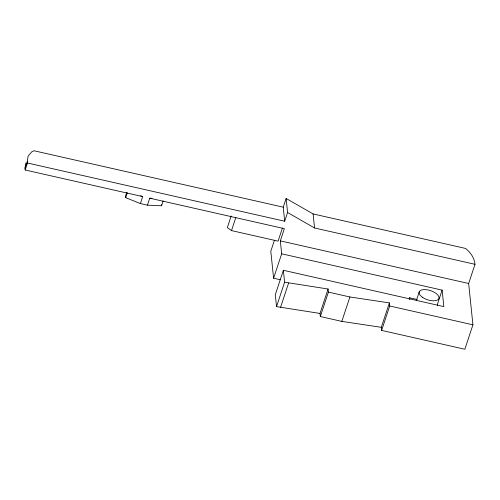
<?xml version="1.0" encoding="UTF-8"?>
<svg xmlns="http://www.w3.org/2000/svg" width="500" height="500" viewBox="0 0 500 500"><rect width="100%" height="100%" fill="white"/><g stroke="black" fill="none" stroke-linecap="round" stroke-linejoin="round"><path stroke-width="0.75" d="M126.694 192.481L125.544 195.969L125.719 197.675L140.387 203.569L142.7 196.594L25.181 169.994L25 168.269L25.838 163.044M27.306 161.287L28.144 156.062L31.75 151.838L33.988 150.756L283.244 207.175L284.694 221.231L27.487 163.012L27.306 161.287L25 168.269M25.181 169.994L27.487 163.012M125.719 197.675L127.331 192.794M140.387 203.569L147.425 205.162L149.731 198.188L151.962 198.281M147.425 205.162L161.55 205.787L163.169 200.9M231.156 216L227.312 227.631L231.506 230.594L278.087 241.137L282.413 228.05M231.506 230.594L235.831 217.506M283.244 207.175L286.131 198.45L313.106 213.931L465.594 248.45C470.5 252.344 474.412 257.944 475 264.306L468.656 283.494L472.925 324.819L464.844 349.244L381.631 330.406L381.312 327.319L389.394 302.894L349.9 296.975L328.4 292.106L328.081 289.019L284.6 282.194L283.369 270.287L443.825 306.6L442.119 290.125L281.669 253.806L280.331 240.869L284.369 228.656L149.731 198.188M274.438 240.25L270.8 251.238L273.594 278.231L280.45 279.788M284.694 221.231L287.581 212.506L286.131 198.45M273.594 278.231L281.669 253.806M283.369 270.287L275.294 294.713L276.525 306.619L320 313.438L320.319 316.531L341.819 321.394L381.312 327.319M276.525 306.619L284.6 282.194M280.506 307.519L288.581 283.094M320 313.438L328.081 289.019M320.319 316.531L328.4 292.106M341.819 321.394L349.9 296.975M381.631 330.406L389.712 305.981L389.394 302.894M409.175 299.169L409.637 297.775L417.169 299.481M416.369 300.512L419.288 291.7M442.119 290.125L437.506 304.081L437.656 305.581M287.581 212.506L314.556 227.987L475 264.306M280.331 240.869L468.656 283.494M389.712 305.981L472.925 324.819M140.6 195.75L142.7 196.594M409.637 297.775L409.787 299.269M313.106 213.931L314.556 227.987M161.431 204.65L161.55 205.787M422.375 297.256A10.375 4.825 18.3 0 0 438.787 298.719A10.375 4.825 18.3 0 0 425.944 289.65A10.375 4.825 18.3 0 0 422.375 297.256"/></g></svg>
